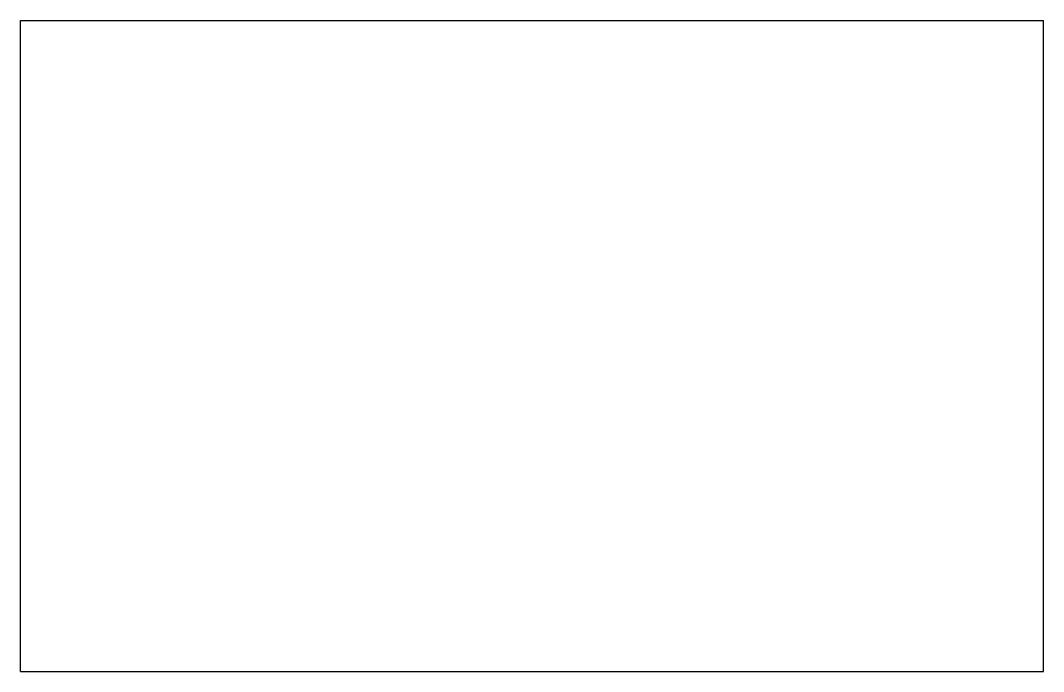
# Model space of a CAD drawing. Header units: millimetres. Extents: x 0 to 440, y 0 to 280.
import ezdxf

# ---------------------------------------------------------------- set-up
doc = ezdxf.new("R2010")
doc.units = ezdxf.units.MM

msp = doc.modelspace()

# ---------------------------------------------------------------- linework, layer by layer
at = {"color": 7, "linetype": 'Continuous'}
for p, q in [((0, 0), (0, 280)), ((0, 280), (440, 280)), ((440, 0), (440, 280)), ((0, 0), (440, 0))]:
    msp.add_line(p, q, dxfattribs=at)

doc.saveas('drawing.dxf')
